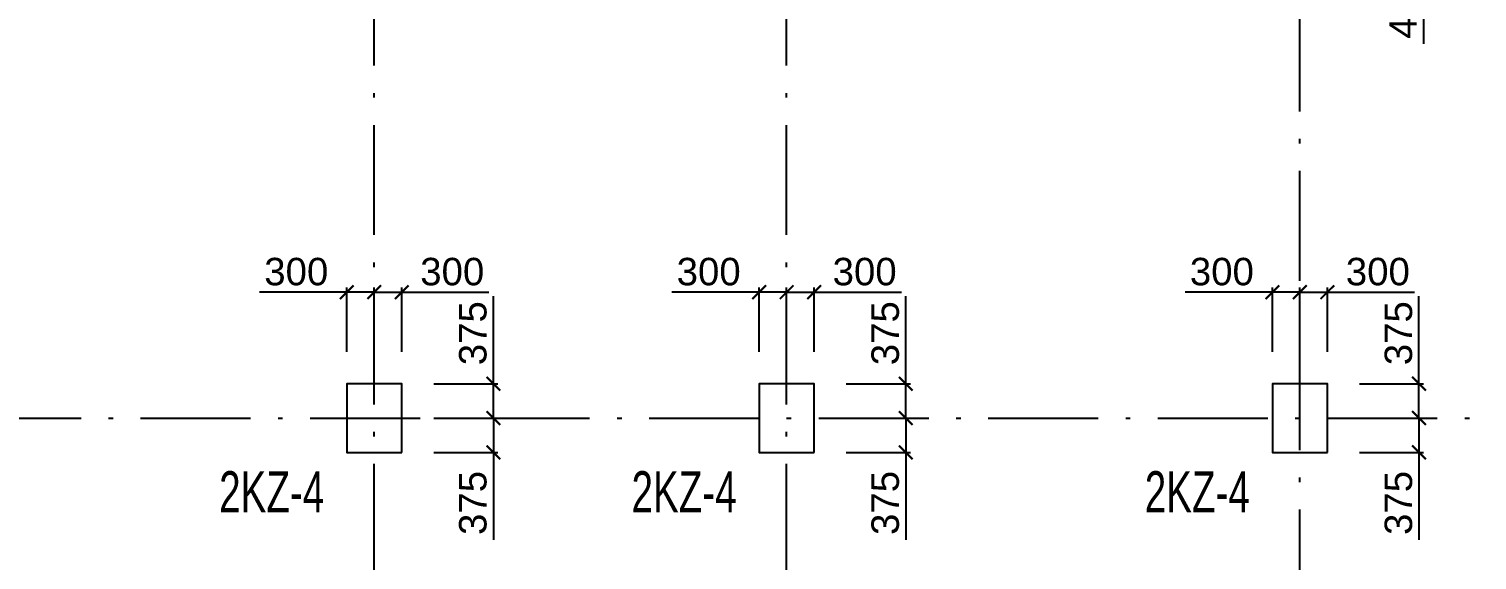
# Model space of a CAD drawing. Header units: millimetres. Extents: x -3831 to 465700, y 39900 to 106100.
# Drawn here: x 30232 to 46033, y 75449 to 81251 of the extents above; entities that cross this region are included whole.
import ezdxf

# ---------------------------------------------------------------- set-up
doc = ezdxf.new("R2010")
doc.units = ezdxf.units.MM
doc.linetypes.add('线型2', pattern=[1850, 1200, -300, 50, -300])
doc.layers.add('column_dim', color=90, linetype='Continuous')
doc.layers.add('DOTE', color=10, linetype='线型2')
doc.layers.add('S_Cl', color=2, linetype='Continuous', lineweight=25)
doc.layers.add('S_ColumFocus', color=2, linetype='Continuous', lineweight=9)
doc.styles.get("Standard").update_dxf_attribs({"font": 'arial.ttf'})
doc.styles.add('xxxx', font='RIF.ttf')
doc.dimstyles.new('ISO-25', dxfattribs={"dimtxt": 2.5, "dimasz": 2.5, "dimexe": 1.25, "dimexo": 0.625, "dimtad": 1, "dimtxsty": 'Standard', "dimcen": 2.5, "dimadec": 0, "dimazin": 0, "dimtfac": 1, "dimtmove": 0, "dimatfit": 3, "dimfxl": 1, "dimarcsym": 0})

# ---------------------------------------------------------------- blocks, each defined once
blk = doc.blocks.new('_ArchTick')
at = {"color": 0, "linetype": 'ByBlock', "const_width": 0.15}
blk.add_lwpolyline([(-0.5, -0.5), (0.5, 0.5)], dxfattribs=at)
blk = doc.blocks.new('*D1446')
at = {"layer": 'column_dim', "color": 0, "lineweight": -2, "transparency": 16777216}
for p, q in [((44800, 82450), (45500, 82450)), ((45450, 82450), (45450, 82050)), ((44800, 82050), (45500, 82050)), ((45450, 82050), (45450, 81086))]:
    blk.add_line(p, q, dxfattribs=at)
at = {"layer": 'Defpoints', "color": 0, "transparency": 16777216}
for p in [(44450, 82450), (45450, 82450), (44450, 82050)]:
    blk.add_point(p, dxfattribs=at)
at = {"layer": 'column_dim', "color": 0, "lineweight": -2, "transparency": 16777216, "xscale": 150, "yscale": 150, "zscale": 150}
for p, rotation in [((45450, 82450), 90), ((45450, 82050), 270)]:
    blk.add_blockref('_ArchTick', p, dxfattribs=dict(at, rotation=rotation))
at = {"layer": 'column_dim', "color": 7, "transparency": 16777216, "insert": (45227, 81493), "char_height": 300, "attachment_point": 5, "rotation": 90}
blk.add_mtext('400', dxfattribs=at)
blk = doc.blocks.new('*D1450')
at = {"layer": 'column_dim', "color": 0, "lineweight": -2, "transparency": 16777216}
for p, q in [((44750, 77000), (45450, 77000)), ((45400, 77000), (45400, 76625)), ((44750, 76625), (45450, 76625)), ((45400, 76625), (45400, 75670))]:
    blk.add_line(p, q, dxfattribs=at)
at = {"layer": 'Defpoints', "color": 0, "transparency": 16777216}
for p in [(44400, 77000), (45400, 77000), (44400, 76625)]:
    blk.add_point(p, dxfattribs=at)
at = {"layer": 'column_dim', "color": 0, "lineweight": -2, "transparency": 16777216, "xscale": 150, "yscale": 150, "zscale": 150}
for p, rotation in [((45400, 77000), 90), ((45400, 76625), 270)]:
    blk.add_blockref('_ArchTick', p, dxfattribs=dict(at, rotation=rotation))
at = {"layer": 'column_dim', "color": 7, "transparency": 16777216, "insert": (45177, 76073), "char_height": 300, "attachment_point": 5, "rotation": 90}
blk.add_mtext('375', dxfattribs=at)
blk = doc.blocks.new('*D1451')
at = {"layer": 'column_dim', "color": 0, "lineweight": -2, "transparency": 16777216}
for p, q in [((45400, 77375), (45400, 78330)), ((44750, 77375), (45450, 77375)), ((45400, 77000), (45400, 77375)), ((44750, 77000), (45450, 77000))]:
    blk.add_line(p, q, dxfattribs=at)
at = {"layer": 'Defpoints', "color": 0, "transparency": 16777216}
for p in [(44400, 77375), (44400, 77000), (45400, 77000)]:
    blk.add_point(p, dxfattribs=at)
at = {"layer": 'column_dim', "color": 0, "lineweight": -2, "transparency": 16777216, "xscale": 150, "yscale": 150, "zscale": 150}
for p, rotation in [((45400, 77375), 90), ((45400, 77000), 270)]:
    blk.add_blockref('_ArchTick', p, dxfattribs=dict(at, rotation=rotation))
at = {"layer": 'column_dim', "color": 7, "transparency": 16777216, "insert": (45177, 77927), "char_height": 300, "attachment_point": 5, "rotation": 90}
blk.add_mtext('375', dxfattribs=at)
blk = doc.blocks.new('*D1452')
at = {"layer": 'column_dim', "color": 0, "lineweight": -2, "transparency": 16777216}
for p, q in [((44100, 77725), (44100, 78425)), ((44100, 78375), (44400, 78375)), ((44400, 77725), (44400, 78425)), ((44400, 78375), (45352, 78375))]:
    blk.add_line(p, q, dxfattribs=at)
at = {"layer": 'Defpoints', "color": 0, "transparency": 16777216}
for p in [(44100, 78375), (44100, 77375), (44400, 77375)]:
    blk.add_point(p, dxfattribs=at)
at = {"layer": 'column_dim', "color": 0, "lineweight": -2, "transparency": 16777216, "xscale": 150, "yscale": 150, "zscale": 150, "rotation": 180}
blk.add_blockref('_ArchTick', (44100, 78375), dxfattribs=at)
at = {"layer": 'column_dim', "color": 0, "lineweight": -2, "transparency": 16777216, "xscale": 150, "yscale": 150, "zscale": 150}
blk.add_blockref('_ArchTick', (44400, 78375), dxfattribs=at)
at = {"layer": 'column_dim', "color": 7, "transparency": 16777216, "insert": (44951, 78598), "char_height": 300, "attachment_point": 5}
blk.add_mtext('300', dxfattribs=at)
blk = doc.blocks.new('*D1453')
at = {"layer": 'column_dim', "color": 0, "lineweight": -2, "transparency": 16777216}
for p, q in [((43800, 78375), (42848, 78375)), ((43800, 77725), (43800, 78425)), ((44100, 78375), (43800, 78375)), ((44100, 77725), (44100, 78425))]:
    blk.add_line(p, q, dxfattribs=at)
at = {"layer": 'Defpoints', "color": 0, "transparency": 16777216}
for p in [(44100, 78375), (43800, 77375), (44100, 77375)]:
    blk.add_point(p, dxfattribs=at)
at = {"layer": 'column_dim', "color": 0, "lineweight": -2, "transparency": 16777216, "xscale": 150, "yscale": 150, "zscale": 150, "rotation": 180}
blk.add_blockref('_ArchTick', (43800, 78375), dxfattribs=at)
at = {"layer": 'column_dim', "color": 0, "lineweight": -2, "transparency": 16777216, "xscale": 150, "yscale": 150, "zscale": 150}
blk.add_blockref('_ArchTick', (44100, 78375), dxfattribs=at)
at = {"layer": 'column_dim', "color": 7, "transparency": 16777216, "insert": (43249, 78598), "char_height": 300, "attachment_point": 5}
blk.add_mtext('300', dxfattribs=at)
blk = doc.blocks.new('*D1474')
at = {"layer": 'column_dim', "color": 0, "lineweight": -2, "transparency": 16777216}
for p, q in [((38500, 77725), (38500, 78425)), ((38500, 78375), (38800, 78375)), ((38800, 77725), (38800, 78425)), ((38800, 78375), (39752, 78375))]:
    blk.add_line(p, q, dxfattribs=at)
at = {"layer": 'Defpoints', "color": 0, "transparency": 16777216}
for p in [(38500, 78375), (38500, 77375), (38800, 77375)]:
    blk.add_point(p, dxfattribs=at)
at = {"layer": 'column_dim', "color": 0, "lineweight": -2, "transparency": 16777216, "xscale": 150, "yscale": 150, "zscale": 150, "rotation": 180}
blk.add_blockref('_ArchTick', (38500, 78375), dxfattribs=at)
at = {"layer": 'column_dim', "color": 0, "lineweight": -2, "transparency": 16777216, "xscale": 150, "yscale": 150, "zscale": 150}
blk.add_blockref('_ArchTick', (38800, 78375), dxfattribs=at)
at = {"layer": 'column_dim', "color": 7, "transparency": 16777216, "insert": (39351, 78598), "char_height": 300, "attachment_point": 5}
blk.add_mtext('300', dxfattribs=at)
blk = doc.blocks.new('*D1475')
at = {"layer": 'column_dim', "color": 0, "lineweight": -2, "transparency": 16777216}
for p, q in [((38200, 78375), (37248, 78375)), ((38200, 77725), (38200, 78425)), ((38500, 78375), (38200, 78375)), ((38500, 77725), (38500, 78425))]:
    blk.add_line(p, q, dxfattribs=at)
at = {"layer": 'Defpoints', "color": 0, "transparency": 16777216}
for p in [(38500, 78375), (38200, 77375), (38500, 77375)]:
    blk.add_point(p, dxfattribs=at)
at = {"layer": 'column_dim', "color": 0, "lineweight": -2, "transparency": 16777216, "xscale": 150, "yscale": 150, "zscale": 150, "rotation": 180}
blk.add_blockref('_ArchTick', (38200, 78375), dxfattribs=at)
at = {"layer": 'column_dim', "color": 0, "lineweight": -2, "transparency": 16777216, "xscale": 150, "yscale": 150, "zscale": 150}
blk.add_blockref('_ArchTick', (38500, 78375), dxfattribs=at)
at = {"layer": 'column_dim', "color": 7, "transparency": 16777216, "insert": (37649, 78598), "char_height": 300, "attachment_point": 5}
blk.add_mtext('300', dxfattribs=at)
blk = doc.blocks.new('*D1476')
at = {"layer": 'column_dim', "color": 0, "lineweight": -2, "transparency": 16777216}
for p, q in [((39150, 77000), (39850, 77000)), ((39800, 77000), (39800, 76625)), ((39150, 76625), (39850, 76625)), ((39800, 76625), (39800, 75670))]:
    blk.add_line(p, q, dxfattribs=at)
at = {"layer": 'Defpoints', "color": 0, "transparency": 16777216}
for p in [(38800, 77000), (39800, 77000), (38800, 76625)]:
    blk.add_point(p, dxfattribs=at)
at = {"layer": 'column_dim', "color": 0, "lineweight": -2, "transparency": 16777216, "xscale": 150, "yscale": 150, "zscale": 150}
for p, rotation in [((39800, 77000), 90), ((39800, 76625), 270)]:
    blk.add_blockref('_ArchTick', p, dxfattribs=dict(at, rotation=rotation))
at = {"layer": 'column_dim', "color": 7, "transparency": 16777216, "insert": (39577, 76073), "char_height": 300, "attachment_point": 5, "rotation": 90}
blk.add_mtext('375', dxfattribs=at)
blk = doc.blocks.new('*D1477')
at = {"layer": 'column_dim', "color": 0, "lineweight": -2, "transparency": 16777216}
for p, q in [((39800, 77375), (39800, 78330)), ((39150, 77375), (39850, 77375)), ((39800, 77000), (39800, 77375)), ((39150, 77000), (39850, 77000))]:
    blk.add_line(p, q, dxfattribs=at)
at = {"layer": 'Defpoints', "color": 0, "transparency": 16777216}
for p in [(38800, 77375), (38800, 77000), (39800, 77000)]:
    blk.add_point(p, dxfattribs=at)
at = {"layer": 'column_dim', "color": 0, "lineweight": -2, "transparency": 16777216, "xscale": 150, "yscale": 150, "zscale": 150}
for p, rotation in [((39800, 77375), 90), ((39800, 77000), 270)]:
    blk.add_blockref('_ArchTick', p, dxfattribs=dict(at, rotation=rotation))
at = {"layer": 'column_dim', "color": 7, "transparency": 16777216, "insert": (39577, 77927), "char_height": 300, "attachment_point": 5, "rotation": 90}
blk.add_mtext('375', dxfattribs=at)
blk = doc.blocks.new('*D1500')
at = {"layer": 'column_dim', "color": 0, "lineweight": -2, "transparency": 16777216}
for p, q in [((34000, 77725), (34000, 78425)), ((34000, 78375), (34300, 78375)), ((34300, 77725), (34300, 78425)), ((34300, 78375), (35252, 78375))]:
    blk.add_line(p, q, dxfattribs=at)
at = {"layer": 'Defpoints', "color": 0, "transparency": 16777216}
for p in [(34000, 78375), (34000, 77375), (34300, 77375)]:
    blk.add_point(p, dxfattribs=at)
at = {"layer": 'column_dim', "color": 0, "lineweight": -2, "transparency": 16777216, "xscale": 150, "yscale": 150, "zscale": 150, "rotation": 180}
blk.add_blockref('_ArchTick', (34000, 78375), dxfattribs=at)
at = {"layer": 'column_dim', "color": 0, "lineweight": -2, "transparency": 16777216, "xscale": 150, "yscale": 150, "zscale": 150}
blk.add_blockref('_ArchTick', (34300, 78375), dxfattribs=at)
at = {"layer": 'column_dim', "color": 7, "transparency": 16777216, "insert": (34851, 78598), "char_height": 300, "attachment_point": 5}
blk.add_mtext('300', dxfattribs=at)
blk = doc.blocks.new('*D1501')
at = {"layer": 'column_dim', "color": 0, "lineweight": -2, "transparency": 16777216}
for p, q in [((33700, 78375), (32748, 78375)), ((33700, 77725), (33700, 78425)), ((34000, 78375), (33700, 78375)), ((34000, 77725), (34000, 78425))]:
    blk.add_line(p, q, dxfattribs=at)
at = {"layer": 'Defpoints', "color": 0, "transparency": 16777216}
for p in [(34000, 78375), (33700, 77375), (34000, 77375)]:
    blk.add_point(p, dxfattribs=at)
at = {"layer": 'column_dim', "color": 0, "lineweight": -2, "transparency": 16777216, "xscale": 150, "yscale": 150, "zscale": 150, "rotation": 180}
blk.add_blockref('_ArchTick', (33700, 78375), dxfattribs=at)
at = {"layer": 'column_dim', "color": 0, "lineweight": -2, "transparency": 16777216, "xscale": 150, "yscale": 150, "zscale": 150}
blk.add_blockref('_ArchTick', (34000, 78375), dxfattribs=at)
at = {"layer": 'column_dim', "color": 7, "transparency": 16777216, "insert": (33149, 78598), "char_height": 300, "attachment_point": 5}
blk.add_mtext('300', dxfattribs=at)
blk = doc.blocks.new('*D1502')
at = {"layer": 'column_dim', "color": 0, "lineweight": -2, "transparency": 16777216}
for p, q in [((34650, 77000), (35350, 77000)), ((35300, 77000), (35300, 76625)), ((34650, 76625), (35350, 76625)), ((35300, 76625), (35300, 75670))]:
    blk.add_line(p, q, dxfattribs=at)
at = {"layer": 'Defpoints', "color": 0, "transparency": 16777216}
for p in [(34300, 77000), (35300, 77000), (34300, 76625)]:
    blk.add_point(p, dxfattribs=at)
at = {"layer": 'column_dim', "color": 0, "lineweight": -2, "transparency": 16777216, "xscale": 150, "yscale": 150, "zscale": 150}
for p, rotation in [((35300, 77000), 90), ((35300, 76625), 270)]:
    blk.add_blockref('_ArchTick', p, dxfattribs=dict(at, rotation=rotation))
at = {"layer": 'column_dim', "color": 7, "transparency": 16777216, "insert": (35077, 76073), "char_height": 300, "attachment_point": 5, "rotation": 90}
blk.add_mtext('375', dxfattribs=at)
blk = doc.blocks.new('*D1503')
at = {"layer": 'column_dim', "color": 0, "lineweight": -2, "transparency": 16777216}
for p, q in [((35300, 77375), (35300, 78330)), ((34650, 77375), (35350, 77375)), ((35300, 77000), (35300, 77375)), ((34650, 77000), (35350, 77000))]:
    blk.add_line(p, q, dxfattribs=at)
at = {"layer": 'Defpoints', "color": 0, "transparency": 16777216}
for p in [(34300, 77375), (34300, 77000), (35300, 77000)]:
    blk.add_point(p, dxfattribs=at)
at = {"layer": 'column_dim', "color": 0, "lineweight": -2, "transparency": 16777216, "xscale": 150, "yscale": 150, "zscale": 150}
for p, rotation in [((35300, 77375), 90), ((35300, 77000), 270)]:
    blk.add_blockref('_ArchTick', p, dxfattribs=dict(at, rotation=rotation))
at = {"layer": 'column_dim', "color": 7, "transparency": 16777216, "insert": (35077, 77927), "char_height": 300, "attachment_point": 5, "rotation": 90}
blk.add_mtext('375', dxfattribs=at)

msp = doc.modelspace()

# ---------------------------------------------------------------- linework, layer by layer
at = {"layer": 'DOTE'}
for p, q in [((34000, 71600), (34000, 101300)), ((38500, 71600), (38500, 101300)), ((44100, 60000), (44100, 101300)), ((0, 77000), (72500, 77000))]:
    msp.add_line(p, q, dxfattribs=at)
at = {"layer": 'S_Cl'}
for points in [[(34300, 76625), (34300, 77375), (33700, 77375), (33700, 76625)], [(38800, 76625), (38800, 77375), (38200, 77375), (38200, 76625)], [(44400, 76625), (44400, 77375), (43800, 77375), (43800, 76625)]]:
    msp.add_lwpolyline(points, close=True, dxfattribs=at)

# ---------------------------------------------------------------- texts
at = {"layer": 'S_ColumFocus', "char_height": 450, "width": 979.875, "attachment_point": 5, "style": 'xxxx'}
for insert in [(32880.92096, 76194.37245), (37380.92096, 76194.37245), (42980.92096, 76194.37245)]:
    msp.add_mtext('{\\W0.7;2KZ-4}', dxfattribs=dict(at, insert=insert))

# ---------------------------------------------------------------- dimensions: what is measured, and where the dimension line sits
at = {"layer": 'column_dim'}
for p1, p2, distance, picture, middle in [((44450, 82050), (44450, 82450), -1000, '*D1446', (45226.8281, 81493.06276)), ((33700, 77375), (34000, 77375), 1000, '*D1501', (33149.20191, 78598.27422)), ((34300, 77375), (34000, 77375), -1000, '*D1500', (34850.79809, 78598.27422)), ((38200, 77375), (38500, 77375), 1000, '*D1475', (37649.20191, 78598.27422)), ((38800, 77375), (38500, 77375), -1000, '*D1474', (39350.79809, 78598.27422)), ((43800, 77375), (44100, 77375), 1000, '*D1453', (43249.20191, 78598.27422)), ((44400, 77375), (44100, 77375), -1000, '*D1452', (44950.79809, 78598.27422)), ((34300, 77375), (34300, 77000), 1000, '*D1503', (35076.72578, 77927.4352)), ((38800, 77375), (38800, 77000), 1000, '*D1477', (39576.72578, 77927.4352)), ((44400, 77375), (44400, 77000), 1000, '*D1451', (45176.72578, 77927.4352)), ((34300, 76625), (34300, 77000), -1000, '*D1502', (35076.72578, 76072.5648)), ((38800, 76625), (38800, 77000), -1000, '*D1476', (39576.72578, 76072.5648)), ((44400, 76625), (44400, 77000), -1000, '*D1450', (45176.72578, 76072.5648))]:
    dim = msp.add_aligned_dim(p1=p1, p2=p2, distance=distance, dimstyle='ISO-25', override={"dimtxt": 300, "dimasz": 150, "dimexe": 50, "dimexo": 350, "dimgap": 70, "dimjust": 1, "dimblk1": 'ArchTick', "dimblk2": 'ArchTick', "dimsah": 1, "dimclrt": 7}, dxfattribs=at)
    dim.commit()
    dim.dimension.update_dxf_attribs({"geometry": picture, "text_midpoint": middle})

doc.saveas('drawing.dxf')
